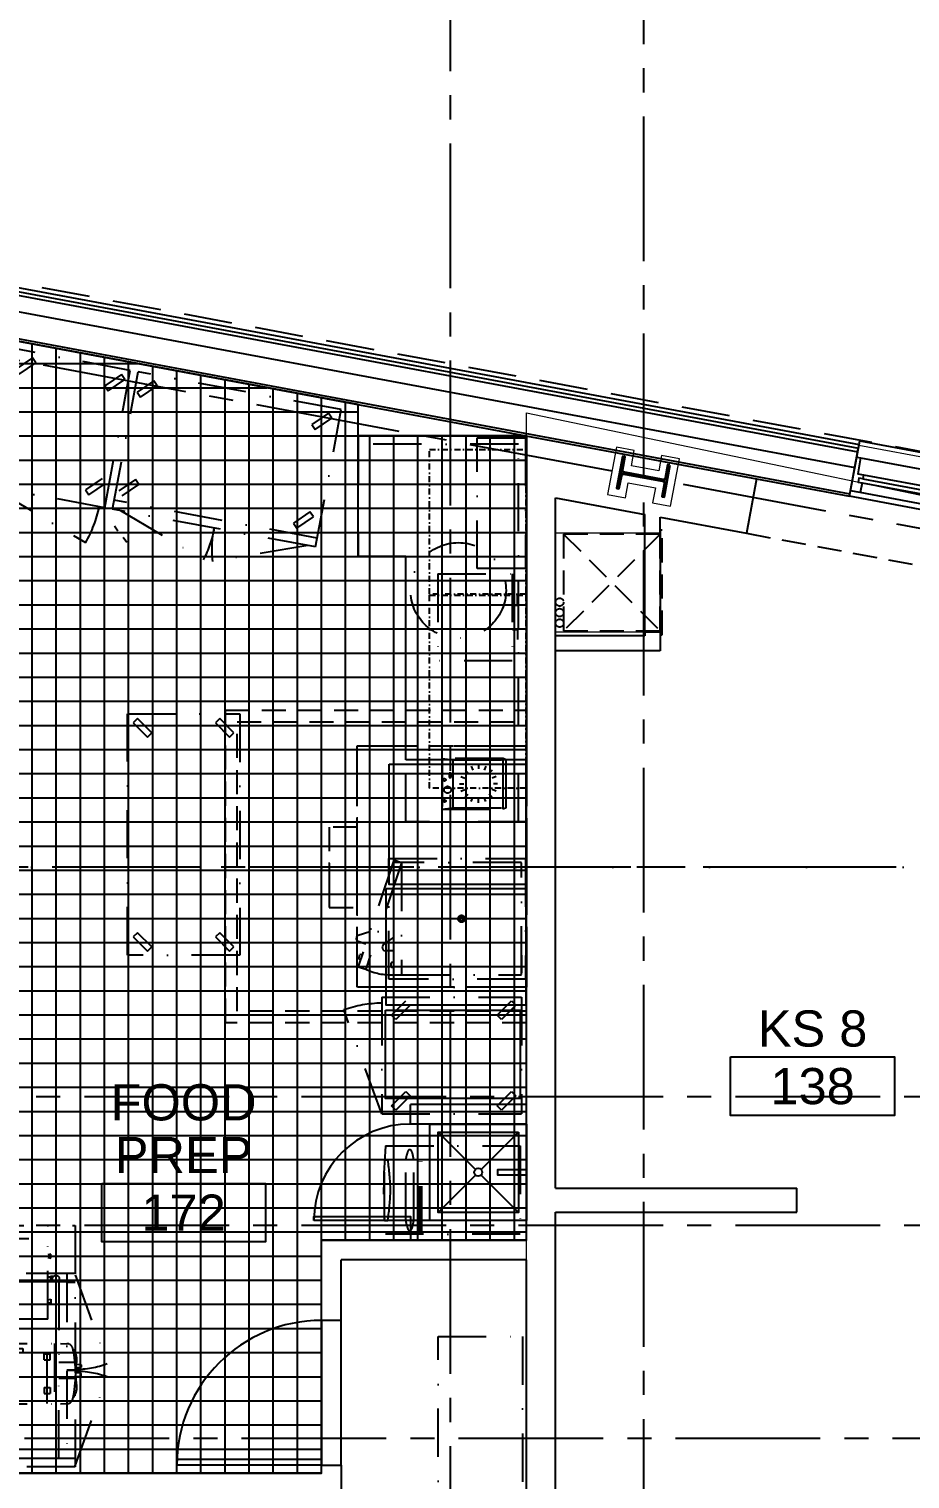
# Model space of a CAD drawing. Header units: inches. Extents: x 5931 to 10048, y 0 to 3185.
# Drawn here: x 8983.1 to 9202.3, y 1521.1 to 1881.8 of the extents above; entities that cross this region are included whole.
import ezdxf
from ezdxf.enums import TextEntityAlignment as Align

# ---------------------------------------------------------------- set-up
doc = ezdxf.new("R2010")
doc.units = ezdxf.units.IN
doc.header["$LTSCALE"] = 48
doc.header["$MEASUREMENT"] = 0
for name, pattern in [('CENTER2', [1.125, 0.75, -0.125, 0.125, -0.125]), ('DASHDOT2', [0.5, 0.25, -0.125, 0, -0.125]), ('HIDDEN', [0.375, 0.25, -0.125]), ('HIDDEN2', [0.1875, 0.125, -0.0625])]:
    doc.linetypes.add(name, pattern=pattern)
for name, color, linetype in [('_0_Objects', 8, 'Continuous'), ('A-Door', 8, 'Continuous'), ('A-Door-Head', 8, 'Continuous'), ('A-Eqpm-NIC', 8, 'DASHDOT2'), ('A-Flor-Case-Full Height', 8, 'Continuous'), ('A-Flor-Ovhd', 8, 'HIDDEN2'), ('A-Flor-Pattern', 8, 'Continuous'), ('A-Flor-Soffit', 8, 'HIDDEN2'), ('A-Glaz', 8, 'Continuous'), ('A-Glaz-Sill', 8, 'Continuous'), ('A-Grid(3-32)', 8, 'CENTER2'), ('A-HVAC', 8, 'HIDDEN2'), ('A-Site-Setback', 8, 'HIDDEN'), ('A-Tag-Rm(3-32)', 8, 'Continuous'), ('A-Wall-Full', 8, 'Continuous'), ('A-Wall-Hatch', 8, 'Continuous'), ('Zoning Envelope', 8, 'DASHDOT2')]:
    doc.layers.add(name, color=color, linetype=linetype)
for name, color, linetype, lineweight in [('A-Detl-Hatch', 8, 'Continuous', 18), ('S-Detl-Hatch', 8, 'Continuous', 18), ('S-Detl-Wide', 8, 'Continuous', 35)]:
    doc.layers.add(name, color=color, linetype=linetype, lineweight=lineweight)
doc.layers.add('G-Anno-Nplt', color=8, linetype='Continuous', lineweight=18, plot=False)
doc.styles.get("Standard").update_dxf_attribs({"font": 'arial.ttf'})

# ---------------------------------------------------------------- blocks, each defined once
blk = doc.blocks.new('EXTERIOR WINDOW 3')
at = {"layer": 'A-Glaz'}
for p, q in [((5693, -8445.75), (5693, -8419.25)), ((5694, -8445.75), (5694, -8419.25)), ((5695, -8474.25), (5695, -8419.25)), ((5693, -8474.25), (5693, -8447.75)), ((5694, -8474.25), (5694, -8447.75))]:
    blk.add_line(p, q, dxfattribs=at)
for points in [[(5693, -8419.25), (5690.5, -8419.25), (5690.5, -8416.75), (5699, -8416.75), (5699, -8417.75), (5695, -8417.75), (5695, -8419.25), (5694, -8419.25), (5694, -8418.25), (5693, -8418.25), (5693, -8419.25)], [(5693, -8474.25), (5690.5, -8474.25), (5690.5, -8476.75), (5699, -8476.75), (5699, -8475.75), (5695, -8475.75), (5695, -8474.25), (5694, -8474.25), (5694, -8475.25), (5693, -8475.25), (5693, -8474.25)]]:
    blk.add_lwpolyline(points, dxfattribs=at)
blk.add_lwpolyline([(5690.5, -8445.75), (5690.5, -8447.75), (5695, -8447.75), (5695, -8445.75)], close=True, dxfattribs=at)
at = {"layer": 'A-Glaz-Sill'}
for p, q in [((5689.12, -8416.75), (5689.12, -8476.75)), ((5699, -8475.75), (5699, -8417.75)), ((5690.5, -8419.25), (5690.5, -8474.25))]:
    blk.add_line(p, q, dxfattribs=at)
blk.add_lwpolyline([(5699, -8476.75), (5703.12, -8476.75), (5703.12, -8416.75), (5699, -8416.75)], dxfattribs=at)
blk = doc.blocks.new('1ST FLOOR CORE & SHELL')
at = {"layer": 'A-Wall-Full'}
for p, q in [((4654.75, -8166.76), (5174.16, -8263.57)), ((4667.87, -8182.55), (5171.75, -8276.47)), ((5171.75, -8276.47), (5173.95, -8264.68))]:
    blk.add_line(p, q, dxfattribs=at)
at = {"layer": 'A-Wall-Hatch'}
for p, q in [((4655.75, -8167.96), (5173.98, -8264.55)), ((4656.62, -8169.01), (5173.82, -8265.41)), ((4660.62, -8173.83), (5173.08, -8269.35)), ((4667.25, -8181.8), (5171.87, -8275.86))]:
    blk.add_line(p, q, dxfattribs=at)
at = {"xscale": -0.9999999999999967, "rotation": 259.4416848288299}
blk.add_blockref('EXTERIOR WINDOW 3', (12462.53, -15422.52), dxfattribs=at)
blk = doc.blocks.new('*U15')
at = {"layer": 'A-Detl-Hatch'}
h = blk.add_hatch(dxfattribs=at)
h.set_pattern_fill('ANSI32', color=256, scale=6, style=0)
h.set_pattern_definition([(45, (0, -5.97), (-1.591, 1.591), []), (45, (1.0607, -5.97), (-1.591, 1.591), [])])
edge = h.paths.add_edge_path()
edge.add_line((4.0025, -11.94), (4.0025, -11.425))
edge.add_line((4.0025, -11.425), (0.7475, -11.425))
edge.add_arc((0.7475, -10.825), 0.6, 180, 270, ccw=False)
edge.add_line((0.1475, -10.825), (0.1475, -1.115))
edge.add_arc((0.7475, -1.115), 0.6, 90, 180, ccw=False)
edge.add_line((0.7475, -0.515), (4.0025, -0.515))
edge.add_line((4.0025, -0.515), (4.0025, 0))
edge.add_line((4.0025, 0), (-4.0025, 0))
edge.add_line((-4.0025, 0), (-4.0025, -0.515))
edge.add_line((-4.0025, -0.515), (-0.7475, -0.515))
edge.add_arc((-0.7475, -1.115), 0.6, 0, 90, ccw=False)
edge.add_line((-0.1475, -1.115), (-0.1475, -10.825))
edge.add_arc((-0.7475, -10.825), 0.6, -90, 0, ccw=False)
edge.add_line((-0.7475, -11.425), (-4.0025, -11.425))
edge.add_line((-4.0025, -11.425), (-4.0025, -11.94))
edge.add_line((-4.0025, -11.94), (4.0025, -11.94))
at = {"linetype": 'ByBlock'}
blk.add_lwpolyline([(4.0025, -11.94), (4.0025, -11.425), (0.7475, -11.425, -0.41421356), (0.1475, -10.825), (0.1475, -1.115, -0.41421356), (0.7475, -0.515), (4.0025, -0.515), (4.0025, 0), (-4.0025, 0), (-4.0025, -0.515), (-0.7475, -0.515, -0.41421356), (-0.1475, -1.115), (-0.1475, -10.825, -0.41421356), (-0.7475, -11.425), (-4.0025, -11.425), (-4.0025, -11.94)], format="xyb", close=True, dxfattribs=at)
blk = doc.blocks.new('W12X40')
at = {"layer": 'S-Detl-Hatch'}
blk.add_lwpolyline([(14080.89, -7310.28), (14080.89, -7305.76), (14077.04, -7305.76), (14077.04, -7298.85), (14080.89, -7298.85), (14080.89, -7294.34), (14068.89, -7294.34), (14068.89, -7298.85), (14072.74, -7298.85), (14072.74, -7305.76), (14068.89, -7305.76), (14068.89, -7310.28)], close=True, dxfattribs=at)
at = {"layer": 'S-Detl-Wide'}
blk.add_blockref('*U15', (14074.89, -7296.34), dxfattribs=at)
blk = doc.blocks.new('1ST FLOOR - STRUCTURAL GRID')
at = {"layer": 'A-Grid(3-32)'}
for p, q in [((5072.5, -9520.75), (5072.5, -7426.01)), ((5120.5, -7426.01), (5120.5, -9520.75)), ((2104.5, -7709.47), (5912.5, -8419.25)), ((5927.38, -8368.75), (2104.5, -8368.75)), ((2119.38, -8425.75), (5912.5, -8425.75)), ((2119.38, -8457.75), (5912.5, -8457.75)), ((2104.5, -8510.75), (5927.38, -8510.75))]:
    blk.add_line(p, q, dxfattribs=at)
at = {"rotation": 79.44166666666703}
blk.add_blockref('W12X40', (-4637.21, -20770.16), dxfattribs=at)
blk = doc.blocks.new('Rm Tag')
blk.add_lwpolyline([(-0.2124, 0.0759), (0.2124, 0.0759), (0.2124, -0.0759), (-0.2124, -0.0759)], close=True)
for p in [(0, 0.2858), (0, 0.1493), (0, 0)]:
    blk.add_attdef('XXX', text='', height=0.0938).set_placement(p, align=Align.MIDDLE_CENTER)
blk = doc.blocks.new('Door 36in')
blk.add_lwpolyline([(0, 36), (1.5, 36), (1.5, 0), (0, 0)], close=True)
blk.add_arc((0, 0), 36, 0, 90)
blk = doc.blocks.new('K-ICE AND BIN')
for p, q in [((-33.5, 11), (0, 11)), ((-25, -11), (-25, 11)), ((-24.5, -11), (-24.5, 11)), ((0, 11), (0, -11)), ((-33.77, -7.53), (-33.75, 7.53)), ((-33.77, 7.53), (-32.94, 7.53)), ((-28.5, -7.6), (-28.5, 7.6)), ((-26.5, -7.6), (-26.5, 7.6)), ((-33.77, -7.53), (-32.94, -7.53)), ((0, -11), (-33.5, -11))]:
    blk.add_line(p, q)
for centre, radius, start, end in [((87.25, 0), 121.25, 174.7949, 185.2051), ((-115.27, -3.63), 83.08, 2.5024, 7.666), ((-19.32, 6.46), 9.25, 159.1183, 172.961), ((-27.5, 9.5), 0.527, 28.7662, 151.2338), ((-35.68, 6.46), 9.25, 7.039, 20.8817), ((-115.27, 3.63), 83.08, 352.334, 357.4976), ((-19.32, -6.46), 9.25, 187.039, 200.8817), ((-27.5, -9.5), 0.527, 208.7662, 331.2338), ((-35.68, -6.46), 9.25, 339.1183, 352.961)]:
    blk.add_arc(centre, radius, start, end)
blk = doc.blocks.new('K- REACH-IN FREEZER')
for p, q in [((-20.62, -31.5), (-14.25, 2.66)), ((14.25, -2.66), (-14.25, 2.66)), ((-10.13, 0.44), (-14.25, -2.39)), ((-9.28, -0.8), (-10.13, 0.44)), ((-14.25, -2.39), (-13.4, -3.62)), ((-13.4, -3.62), (-9.28, -0.8)), ((7.89, -36.82), (14.25, -2.66)), ((12.05, -3.69), (7.92, -6.52)), ((7.92, -6.52), (8.77, -7.76)), ((8.77, -7.76), (12.9, -4.93)), ((12.9, -4.93), (12.05, -3.69)), ((-14.94, -25.41), (-19.07, -28.24)), ((-19.07, -28.24), (-18.22, -29.48)), ((-18.22, -29.48), (-14.1, -26.65)), ((-14.1, -26.65), (-14.94, -25.41)), ((-20.62, -31.5), (3.12, -45.52)), ((7.89, -36.82), (-20.62, -31.5)), ((7.23, -29.54), (3.1, -32.37)), ((3.1, -32.37), (3.95, -33.61)), ((3.95, -33.61), (8.08, -30.78))]:
    blk.add_line(p, q)
blk.add_arc((-22.19, -30.83), 29.26, 329.8546, 348.6968)
blk = doc.blocks.new('K- REACH-IN REFRIG')
for p, q in [((-31.62, -29.45), (-25.25, 4.71)), ((25.25, -4.71), (-25.25, 4.71)), ((-21.39, 2.49), (-25.51, -0.34)), ((-24.66, -1.58), (-20.54, 1.25)), ((-20.54, 1.25), (-21.39, 2.49)), ((-25.51, -0.34), (-24.66, -1.58)), ((22.06, -5.61), (17.93, -8.44)), ((18.78, -9.68), (22.91, -6.85)), ((18.89, -38.87), (25.25, -4.71)), ((22.91, -6.85), (22.06, -5.61)), ((17.93, -8.44), (18.78, -9.68)), ((-25.96, -22.05), (-30.08, -24.88)), ((-29.23, -26.11), (-25.11, -23.29)), ((-25.11, -23.29), (-25.96, -22.05)), ((19.3, -36.66), (-31.21, -27.24)), ((18.89, -38.87), (-31.62, -29.45)), ((-29.65, -29.82), (-8.99, -42.02)), ((17.48, -30.15), (13.36, -32.97)), ((14.21, -34.21), (18.33, -31.38)), ((18.33, -31.38), (17.48, -30.15)), ((13.36, -32.97), (14.21, -34.21)), ((16.92, -38.5), (-6.76, -42.44))]:
    blk.add_line(p, q)
for centre, start, end in [((-32.17, -29.62), 331.863, 350.0233), ((19.34, -39.23), 168.8601, 187.0204)]:
    blk.add_arc(centre, 26.3, start, end)
blk = doc.blocks.new('K-CONV OVEN')
for p, q in [((-31.73, 14.58), (-40.63, -11.89)), ((-29.85, 13.95), (-31.73, 14.58)), ((-29.87, 13.87), (-38.75, -12.56)), ((-31.86, 13.96), (-31.86, -13.92)), ((-29.87, 13.96), (-31.86, 13.96)), ((-29.87, 11.96), (-29.96, 11.96)), ((-29.79, 13.96), (-29.87, 13.87)), ((-29.87, 13.96), (-29.87, 13.87)), ((-29.87, 13.87), (-29.87, -13.87)), ((-0.09, 13.96), (-29.79, 13.96)), ((0, 13.87), (-0.08, 13.96)), ((0, -13.87), (0, 13.87)), ((-40.66, -4.06), (-37.7, -3.14)), ((-38.74, -6.28), (-40.64, -5.64)), ((-34.38, -6.52), (-31.88, -4.71)), ((-40.49, -9.87), (-40.17, -8.91)), ((-40.49, -9.87), (-40.46, -9.95)), ((-40.46, -9.95), (-40.04, -10.14)), ((-40.1, -8.87), (-40.17, -8.91)), ((-39.65, -8.98), (-40.1, -8.87)), ((-31.86, -8.01), (-33.86, -8.01)), ((0, -9.08), (0, -13.49)), ((-40.63, -11.89), (-40.6, -11.94)), ((-40.6, -11.94), (-38.75, -12.56)), ((-38.75, -12.56), (-38.72, -12.48)), ((-32.32, -10.89), (-32.38, -10.95)), ((-32.38, -11.97), (-32.38, -10.95)), ((-32.38, -11.97), (-32.32, -12.02)), ((-31.86, -10.85), (-32.32, -10.89)), ((-32.32, -12.02), (-31.86, -12.07)), ((-31.86, -13.92), (-31.82, -13.96)), ((-31.82, -13.96), (-29.87, -13.96)), ((-29.87, -13.87), (-29.79, -13.96)), ((-29.87, -13.96), (-29.87, -13.87)), ((-29.79, -13.96), (-0.09, -13.96)), ((-0.08, -13.96), (0, -13.87))]:
    blk.add_line(p, q)
at = {"flags": 128}
for points in [[(-40.66, -4.06), (-41.07, -4.44), (-41.13, -5.06), (-40.95, -5.43), (-40.64, -5.64)], [(-34.38, -6.52), (-34.65, -7.01), (-34.51, -7.61), (-34.22, -7.9), (-33.86, -8.01)]]:
    blk.add_lwpolyline(points, dxfattribs=at)
for radius in [0.875, 0.578]:
    blk.add_circle((-14.88, 0), radius)
blk.add_arc((-32.64, 0.33), 14.26, 244.6348, 273.1377)
blk = doc.blocks.new('K-COFFEE')
for p, q in [((6759.88, 1053.65), (6758.83, 1053.65)), ((6758.83, 1053.65), (6758.83, 1052.91)), ((6759.88, 1054.89), (6759.88, 1034.82)), ((6759.88, 1054.89), (6776.59, 1054.89)), ((6776.59, 1034.82), (6776.59, 1054.89)), ((6759.88, 1052.91), (6758.83, 1052.91)), ((6777.32, 1050.94), (6776.59, 1050.77)), ((6776.59, 1050.11), (6777.32, 1049.94)), ((6777.32, 1049.94), (6777.32, 1050.94)), ((6759.44, 1045.62), (6759.44, 1044.08)), ((6759.44, 1045.62), (6759.88, 1045.62)), ((6759.44, 1044.08), (6759.88, 1044.08)), ((6777.24, 1045.27), (6776.59, 1045.27)), ((6776.59, 1044.44), (6777.24, 1044.44)), ((6778, 1045.43), (6777.24, 1045.43)), ((6777.24, 1045.43), (6777.24, 1044.27)), ((6777.24, 1044.27), (6778, 1044.27)), ((6776.59, 1039.59), (6777.32, 1039.76)), ((6777.32, 1038.76), (6776.59, 1038.94)), ((6777.32, 1039.76), (6777.32, 1038.76)), ((6776.59, 1034.82), (6759.88, 1034.82))]:
    blk.add_line(p, q)
blk.add_circle((6778.61, 1044.85), 0.838)
blk = doc.blocks.new('K-JUICE')
for p, q in [((0, 7.49), (0, -7.49)), ((0, 7.48), (20.32, 7.48)), ((17, -7.42), (17, 7.41)), ((18.81, 7.48), (18.81, -7.49)), ((20.32, 7.48), (21.91, 7.45)), ((16.27, 4.95), (17.74, 4.95)), ((16.27, 3.45), (16.27, 4.95)), ((17.74, 3.45), (17.74, 4.95)), ((16.27, 3.45), (17.74, 3.45)), ((19.92, 2.89), (23.94, 2.89)), ((23.94, 0.9), (21.85, 0.9)), ((21.85, 0.84), (23.94, 0.84)), ((23.72, 0.9), (23.82, 0.9)), ((23.82, 0.84), (23.72, 0.84)), ((23.94, 2.35), (25.31, 2.31)), ((25.31, 1.49), (23.94, 1.45)), ((23.94, 1.45), (23.94, 0.22)), ((25.27, 0.19), (23.94, 0.22)), ((25.43, -0.22), (25.42, 0.04)), ((25.46, 2.16), (25.47, 1.9)), ((25.47, 1.9), (25.46, 1.64)), ((16.27, -3.42), (17.74, -3.42)), ((16.27, -3.42), (16.27, -4.92)), ((17.74, -3.42), (17.74, -4.92)), ((19.92, -1.15), (23.94, -1.15)), ((23.94, -0.67), (25.27, -0.63)), ((25.42, -0.48), (25.43, -0.22)), ((16.27, -4.92), (17.74, -4.92)), ((0, -7.49), (20.32, -7.49)), ((20.32, -7.49), (21.91, -7.46))]:
    blk.add_line(p, q)
for points in [[(23.4, 6.24), (23.37, 6.35), (23.33, 6.46), (23.29, 6.56), (23.24, 6.67), (23.17, 6.76), (23.11, 6.86), (23.03, 6.94), (22.95, 7.03), (22.87, 7.1), (22.77, 7.17), (22.68, 7.23), (22.58, 7.29), (22.47, 7.34), (22.36, 7.38), (22.25, 7.41), (22.14, 7.43), (22.03, 7.45), (21.91, 7.45)], [(23.4, -6.25), (23.56, -5.48), (23.7, -4.7), (23.82, -3.93), (23.92, -3.15), (23.99, -2.36), (24.05, -1.58), (24.08, -0.79), (24.09, -0.01), (24.08, 0.78), (24.05, 1.57), (23.99, 2.35), (23.92, 3.14), (23.82, 3.92), (23.7, 4.69), (23.56, 5.47), (23.4, 6.24)], [(23.45, 5.99), (23.72, 5.56), (23.81, 5.41), (23.9, 5.24), (23.97, 5.08), (24.04, 4.91), (24.1, 4.74), (24.16, 4.57), (24.2, 4.39), (24.24, 4.21), (24.27, 4.03), (24.29, 3.85), (24.3, 3.67), (24.31, 3.49), (24.31, 3.31), (24.3, 3.13), (24.07, 0.93)], [(24.28, -2.91), (24.3, -3.09), (24.31, -3.28), (24.31, -3.46), (24.3, -3.64), (24.29, -3.82), (24.27, -4), (24.24, -4.18), (24.2, -4.36), (24.16, -4.53), (24.1, -4.71), (24.04, -4.88), (23.97, -5.05), (23.9, -5.21), (23.81, -5.37), (23.72, -5.53), (23.47, -5.94)], [(24.08, -0.74), (24.21, -2.27), (24.28, -2.91)], [(21.91, -7.46), (22.03, -7.46), (22.14, -7.44), (22.25, -7.42), (22.36, -7.39), (22.47, -7.35), (22.58, -7.3), (22.68, -7.24), (22.77, -7.18), (22.87, -7.11), (22.95, -7.04), (23.03, -6.96), (23.11, -6.87), (23.17, -6.77), (23.24, -6.68), (23.29, -6.57), (23.33, -6.47), (23.37, -6.36), (23.4, -6.25)]]:
    blk.add_lwpolyline(points)
for points in [[(7.99, 6.16), (7.99, -5.81), (1.16, -5.81), (1.16, 6.16)], [(10.94, 6.26), (10.94, 5.2), (9.02, 5.2), (9.02, 6.26)]]:
    blk.add_lwpolyline(points, close=True)
for centre, start, end in [((25.27, 0.03), 2.2026, 88.3317), ((25.31, 2.15), 2.2026, 88.3317), ((25.31, 1.65), 271.6683, 357.7974), ((25.27, -0.48), 271.6683, 357.7974)]:
    blk.add_arc(centre, 0.156, start, end)
blk = doc.blocks.new('K-KEG COOLER')
for p, q in [((0, 30), (24.75, 30)), ((0, -30), (0, 30)), ((24.75, 30), (24.75, -30)), ((24.6, 18.07), (0, 18.07)), ((22.67, 16.03), (1.92, 16.03)), ((1.92, -27.93), (1.92, 16.03)), ((20.73, 16.01), (20.73, -3.94)), ((22.67, 18), (22.67, -30)), ((22.67, 15.93), (24.75, 15.93)), ((24.75, 17.75), (32.78, -4.33)), ((20.73, -27.94), (20.73, -7.99)), ((24.75, -29.74), (32.78, -7.66)), ((22.63, -27.93), (1.92, -27.93)), ((22.67, -27.86), (24.75, -27.86)), ((24.75, -30), (0, -30))]:
    blk.add_line(p, q)
for centre, start, end in [((24.75, 17.75), 270, 290), ((24.75, -29.74), 70, 90)]:
    blk.add_arc(centre, 23.49, start, end)
blk = doc.blocks.new('K-INDUCTION COOKER')
for p, q in [((-6.3, 15.95), (-6.3, 0.75)), ((-6.3, 15.95), (-5.96, 13.2)), ((6.3, 15.95), (-6.3, 15.95)), ((6.3, 15.95), (5.96, 13.2)), ((6.3, 0.75), (6.3, 15.95)), ((-6.3, 13.2), (6.3, 13.2)), ((-5.96, 13.2), (-5.96, 0)), ((-1.83, 11.28), (-1.43, 10.31)), ((-0.02, 11.64), (-0.02, 10.59)), ((1.8, 11.28), (1.39, 10.31)), ((5.96, 13.2), (5.96, 0)), ((-4.39, 8.72), (-3.42, 8.31)), ((-3.37, 10.25), (-2.62, 9.51)), ((3.33, 10.25), (2.59, 9.51)), ((4.36, 8.72), (3.39, 8.31)), ((-4.76, 6.9), (-3.7, 6.9)), ((-4.39, 5.09), (-3.42, 5.49)), ((-3.37, 3.55), (-2.62, 4.3)), ((3.33, 3.55), (2.59, 4.3)), ((4.36, 5.09), (3.39, 5.49)), ((4.72, 6.9), (3.67, 6.9)), ((-6.3, 0.75), (6.3, 0.75)), ((-5.96, 0), (-6.3, 0.75)), ((-5.96, 0), (5.96, 0)), ((-1.83, 2.53), (-1.43, 3.5)), ((-0.02, 2.17), (-0.02, 3.22)), ((1.8, 2.53), (1.39, 3.5)), ((5.96, 0), (6.3, 0.75))]:
    blk.add_line(p, q)
blk.add_lwpolyline([(2.65, 14.19), (1.54, 14.19), (1.54, 13.75), (2.65, 13.75)], close=True)
for centre, radius in [((-4.31, 15.39), 0.316), ((-1.5, 14.61), 0.857), ((0.97, 15.39), 0.316)]:
    blk.add_circle(centre, radius)
blk = doc.blocks.new('K-HIGH MOUNTED WALL SELF')
at = {"ltscale": 0.125}
for p, q in [((0, 0), (48, 0)), ((0, -24), (0, 0)), ((48, 0), (48, -24)), ((48.25, 0), (84.25, 0)), ((48.25, -24), (48.25, 0)), ((84.25, 0), (84.25, -24)), ((48, -24), (0, -24)), ((84.25, -24), (48.25, -24))]:
    blk.add_line(p, q, dxfattribs=at)
blk = doc.blocks.new('K-MICROWAVE')
for p, q in [((-10.81, 0), (-10.81, 18.56, -8.88)), ((10.81, 18.56, -8.88), (-10.81, 18.56, -8.88)), ((10.81, 18.56, -8.88), (10.81, 0)), ((10.81, 0), (-10.81, 0)), ((-3, -1.26, -8.88), (-5.5, -1.26, -8.88)), ((-3, -0.01, -8.88), (-3, -1.26, -8.88)), ((3, -0.01, -8.88), (3, -1.26, -8.88)), ((3, -1.26, -8.88), (5.5, -1.26, -8.88))]:
    blk.add_line(p, q)
blk = doc.blocks.new('K-WORK COUNTER')
for p, q in [((0, 41.875), (-30, 41.875)), ((-30, 30), (-30, 41.875)), ((-2, 2), (-2, 41.875)), ((0, 1.5), (0, 41.875)), ((-96, 30), (-30, 30)), ((-96, 0), (-96, 30)), ((0, 0), (0, 30)), ((-96, 2), (-2, 2)), ((-96, 0), (0, 0))]:
    blk.add_line(p, q)
blk = doc.blocks.new('mopsink')
for p, q in [((6851.29, 858.39), (6842, 867.69)), ((6852.71, 858.39), (6862, 867.69)), ((6842, 847.69), (6851.29, 856.98)), ((6862, 847.69), (6852.71, 856.98))]:
    blk.add_line(p, q)
for points in [[(6864, 869.69), (6864, 845.69), (6840, 845.69), (6840, 869.69)], [(6862, 867.69), (6862, 847.69), (6842, 847.69), (6842, 867.69)], [(6864, 858.41), (6864, 856.97), (6856.88, 856.97), (6856.88, 858.41)]]:
    blk.add_lwpolyline(points, close=True)
blk.add_circle((6852, 857.69), 1)
blk = doc.blocks.new('alt layout if mop sink required')
for p, q in [((-28.88, -171.14), (-28.88, -166.27)), ((0, -166.27), (-28.88, -166.27)), ((-24, -171.14), (-28.88, -171.14)), ((-24, -195.14), (-28.88, -195.14)), ((-28.88, -195.14), (-28.88, -200.02)), ((0, -200.02), (-28.88, -200.02))]:
    blk.add_line(p, q)
for points in [[(-30, -80.59), (-30, -30), (-41.88, -30), (-41.88, 0), (0, 0), (0, -80.59)], [(-34.12, -81.59), (-0.12, -81.59), (-0.12, -111.59), (-34.12, -111.59)], [(-34.87, -112.59), (-0.12, -112.59), (-0.12, -141.59), (-34.87, -141.59)], [(-35.03, -142.81), (-1.53, -142.81), (-1.53, -164.81), (-35.03, -164.81)]]:
    blk.add_lwpolyline(points, close=True)
at = {"xscale": 0.6666666666666666, "yscale": 0.6666666666666666, "zscale": 0.6666666666666666, "rotation": 90}
blk.add_blockref('Door 36in', (-28.88, -195.14), dxfattribs=at)
blk.add_blockref('mopsink', (-6864, -1040.83))
blk = doc.blocks.new('k-moble table')
at = {"ltscale": 0.5}
for p, q in [((4.52, -1.47), (0.99, -5.01)), ((2.05, -6.07), (5.58, -2.53)), ((5.58, -2.53), (4.52, -1.47)), ((57.77, -1.47), (54.23, -5.01)), ((55.29, -6.07), (58.83, -2.53)), ((58.83, -2.53), (57.77, -1.47)), ((0.99, -5.01), (2.05, -6.07)), ((54.23, -5.01), (55.29, -6.07)), ((4.52, -21.93), (0.99, -25.46)), ((2.05, -26.52), (5.58, -22.99)), ((5.58, -22.99), (4.52, -21.93)), ((57.77, -21.93), (54.23, -25.46)), ((55.29, -26.52), (58.83, -22.99)), ((58.83, -22.99), (57.77, -21.93)), ((0.99, -25.46), (2.05, -26.52)), ((54.23, -25.46), (55.29, -26.52))]:
    blk.add_line(p, q, dxfattribs=at)
blk.add_lwpolyline([(0, 0), (60, 0), (60, -28), (0, -28)], close=True)
blk = doc.blocks.new('A$C539E4316')
blk.add_blockref('k-moble table', (0, 0))
blk = doc.blocks.new('HVAC UNIT NICHE')
at = {"layer": 'A-Door-Head'}
blk.add_lwpolyline([(4, 0), (28.5, 0), (28.5, -3.75), (4, -3.75)], close=True, dxfattribs=at)
at = {"layer": 'A-HVAC'}
for p, q in [((4.25, 0), (28.25, -24)), ((4.25, -24), (28.25, 0))]:
    blk.add_line(p, q, dxfattribs=at)
for points in [[(3.25, 0), (29.25, 0), (29.25, 0.5), (3.25, 0.5)], [(4.25, -24), (28.25, -24), (28.25, 0), (4.25, 0)]]:
    blk.add_lwpolyline(points, close=True, dxfattribs=at)
for centre in [(21.13, -25), (23.75, -25), (26.36, -25)]:
    blk.add_circle(centre, 1, dxfattribs=at)
at = {"layer": 'A-Wall-Full'}
for p, q in [((4, 0), (0, 0)), ((4, -3.75), (4, 0)), ((28.5, 0), (33.25, 0)), ((28.5, -3.75), (28.5, 0)), ((33.25, 0), (33.25, -26)), ((4, -3.75), (0, -3.75)), ((28.5, -3.75), (29.5, -3.75)), ((29.5, -3.75), (29.5, -26))]:
    blk.add_line(p, q, dxfattribs=at)
at = {"layer": 'G-Anno-Nplt'}
blk.add_lwpolyline([(4, 0), (4, -26), (28.5, -26), (28.5, 0)], close=True, dxfattribs=at)
blk = doc.blocks.new('King Studio 8')
at = {"layer": 'A-Flor-Soffit'}
blk.add_line((78.22, 307.07), (186, 286.98), dxfattribs=at)
at = {"layer": 'A-Wall-Full'}
for p, q in [((80.74, 320.59), (78.22, 307.07)), ((30.75, 315.92), (53, 311.77)), ((30.75, 144.2), (30.75, 315.92)), ((53, 311.07), (53, 311.77)), ((56.75, 311.07), (78.22, 307.07)), ((30.75, 144.2), (90.75, 144.2)), ((90.75, 138.2), (90.75, 144.2)), ((30.75, 13.2), (30.75, 138.2)), ((30.75, 138.2), (90.75, 138.2))]:
    blk.add_line(p, q, dxfattribs=at)
at = {"layer": 'G-Anno-Nplt'}
for p, q in [((23.5, 336.99), (280.62, 283.33)), ((23.5, 4.62), (23.5, 336.99))]:
    blk.add_line(p, q, dxfattribs=at)
blk.add_lwpolyline([(106.24, 328.93), (103.88, 316.28), (162.86, 305.28), (165.22, 317.94), (106.24, 328.93)], dxfattribs=at)
at = {"rotation": 270}
blk.add_blockref('HVAC UNIT NICHE', (56.75, 311.07), dxfattribs=at)
blk = doc.blocks.new('floor pattern 1st floor')
at = {"layer": 'A-Flor-Pattern'}
h = blk.add_hatch(dxfattribs=at)
h.set_pattern_fill('NET', color=256, scale=48)
h.set_pattern_definition([(0, (3055.871, 1522.5323), (0, 6), []), (90, (3055.871, 1522.5323), (-6, 4e-16), [])])
edge = h.paths.add_edge_path(flags=16)
edge.add_line((2941.38, 1786.77), (2941.38, 1786.58))
edge.add_line((2941.38, 1786.58), (2941.39, 1786.58))
edge.add_arc((2943.38, 1786.77), 2, 185.4647, 270)
edge.add_line((2943.38, 1784.77), (2963.38, 1784.77))
edge.add_arc((2963.38, 1786.77), 2, 270, 360)
edge.add_line((2965.38, 1786.77), (2965.38, 1804.77))
edge.add_line((2965.38, 1804.77), (2965.38, 1805.77))
edge.add_line((2965.38, 1805.77), (2941.38, 1805.77))
edge.add_line((2941.38, 1805.77), (2941.38, 1805.58))
edge.add_line((2941.38, 1805.58), (2941.38, 1804.77))
edge.add_line((2941.38, 1804.77), (2941.38, 1786.77))
h.paths.add_polyline_path([(2968.2, 1582.5), (2968.2, 1522.53), (3055.87, 1522.53), (3055.87, 1580.5), (3106.87, 1580.5), (3106.87, 1780.52), (3065, 1780.52), (3065, 1788.32), (2971.38, 1805.77), (2935.38, 1805.77), (2935.38, 1582.5)])
blk.add_lwpolyline([(2968.2, 1522.53), (3055.87, 1522.53), (3055.87, 1580.5), (3106.87, 1580.5), (3106.87, 1780.52), (3065, 1780.52), (3065, 1788.32), (2971.38, 1805.77), (2935.38, 1805.77)], dxfattribs=at)

msp = doc.modelspace()

# ---------------------------------------------------------------- linework, layer by layer
at = {"layer": 'A-Door-Head'}
msp.add_lwpolyline([(9055.87, 1524.53), (9060.75, 1524.53), (9060.75, 1560.53), (9055.87, 1560.53)], close=True, dxfattribs=at)
at = {"layer": 'A-Eqpm-NIC'}
for p, q in [((9005.2, 1756.83), (9004.36, 1758.06)), ((9006.55, 1755.37), (9007.4, 1754.13))]:
    msp.add_line(p, q, dxfattribs=at)
for points in [[(9094.62, 1747.53), (9094.62, 1780.06), (9106.62, 1780.06), (9106.62, 1747.53)], [(9106.87, 1643.44), (9064.75, 1643.44), (9064.75, 1703.44), (9106.87, 1703.44)], [(9106.62, 1645.44), (9072.62, 1645.44), (9072.62, 1675.44), (9106.62, 1675.44)], [(9084.87, 1556.52), (9105.87, 1556.52), (9105.87, 1502.52), (9084.87, 1502.52)]]:
    msp.add_lwpolyline(points, close=True, dxfattribs=at)
at = {"layer": 'A-Eqpm-NIC', "ltscale": 0.5}
msp.add_lwpolyline([(9064.75, 1663.26), (9064.75, 1683.26), (9057.75, 1683.26), (9057.75, 1663.26)], close=True, dxfattribs=at)
at = {"layer": 'A-Eqpm-NIC'}
msp.add_circle((9089.92, 1742.11), 11.88, dxfattribs=at)
at = {"layer": 'A-Flor-Ovhd'}
for points in [[(9106.87, 1643.44), (9064.75, 1643.44), (9064.75, 1703.44), (9106.87, 1703.44)], [(9064.75, 1663.26), (9064.75, 1683.26), (9057.75, 1683.26), (9057.75, 1663.26)]]:
    msp.add_lwpolyline(points, close=True, dxfattribs=at)
at = {"layer": 'A-Flor-Soffit'}
for points in [[(9106.87, 1634.57), (9032, 1634.57), (9032, 1712.32), (9106.87, 1712.32)], [(9106.87, 1637.44), (9034.87, 1637.44), (9034.87, 1709.44), (9106.87, 1709.44)]]:
    msp.add_lwpolyline(points, dxfattribs=at)
at = {"layer": 'A-Site-Setback'}
msp.add_lwpolyline([(6332, 2312.2), (9607.78, 1701.62, 0.002374), (9740, 1677.63), (9740, 869.26), (9096, 869.26)], format="xyb", dxfattribs=at)
at = {"layer": 'A-Wall-Full'}
for p, q in [((9065, 1780.52), (9065, 1788.32)), ((9106.87, 1780.52), (9065, 1780.52)), ((9106.87, 1580.5), (9106.87, 1780.52)), ((9055.87, 1560.53), (9055.87, 1580.5)), ((9106.87, 1580.5), (9055.87, 1580.5)), ((9106.87, 1575.62), (9060.75, 1575.62)), ((9060.75, 1560.53), (9060.75, 1575.62)), ((9106.87, 1462.46), (9106.87, 1575.62)), ((9060.75, 1560.53), (9055.87, 1560.53)), ((9055.87, 1522.53), (8968.2, 1522.53)), ((9055.87, 1524.53), (9060.75, 1524.53)), ((9055.87, 1522.53), (9055.87, 1524.53)), ((9060.75, 1524.53), (9060.75, 1462.46))]:
    msp.add_line(p, q, dxfattribs=at)
at = {"layer": 'Defpoints'}
for p, q in [((9106.87, 1609.37), (9082.87, 1609.37)), ((9106.87, 1585.37), (9082.87, 1585.37))]:
    msp.add_line(p, q, dxfattribs=at)
at = {"layer": 'Zoning Envelope'}
msp.add_lwpolyline([(9965.74, 1673.26), (6860, 1673.26, 0.000426), (6726.65, 1673.14, 0.001551), (6120, 1670.34, 0.001255)], format="xyb", dxfattribs=at)
msp.add_lwpolyline([(9965.74, 1673.26), (6860, 1673.26, 0.000426), (6726.65, 1673.14, 0.001551), (6120, 1670.34, 0.001255)], format="xyb", dxfattribs=at)
msp.add_lwpolyline([(9965.74, 1673.26), (6860, 1673.26, 0.000426), (6726.65, 1673.14, 0.001551), (6120, 1670.34, 0.001255)], format="xyb", dxfattribs=at)
msp.add_lwpolyline([(9965.74, 1673.26), (6860, 1673.26, 0.000426), (6726.65, 1673.14, 0.001551), (6120, 1670.34, 0.001255)], format="xyb", dxfattribs=at)

# ---------------------------------------------------------------- block references
at = {"layer": '_0_Objects', "linetype": 'HIDDEN'}
msp.add_blockref('1ST FLOOR - STRUCTURAL GRID', (4015.5, 10042.01), dxfattribs=at)
at = {"layer": '_0_Objects'}
for name, p in [('1ST FLOOR CORE & SHELL', (4015.5, 10042.01)), ('King Studio 8', (9083.38, 1449.26))]:
    msp.add_blockref(name, p, dxfattribs=at)
at = {"layer": 'A-Door', "rotation": 90}
msp.add_blockref('Door 36in', (9055.87, 1524.53), dxfattribs=at)
at = {"layer": 'A-Eqpm-NIC'}
for name, p in [('K- REACH-IN FREEZER', (8994.05, 1799.51)), ('K- REACH-IN REFRIG', (9035.52, 1791.78)), ('K-CONV OVEN', (9105.62, 1660.44)), ('K-ICE AND BIN', (9105.34, 1592.95)), ('K-KEG COOLER', (8969.79, 1554.13)), ('K-COFFEE', (2211.18, 526.06)), ('K-JUICE', (8970.61, 1547.29))]:
    msp.add_blockref(name, p, dxfattribs=at)
at = {"layer": 'A-Eqpm-NIC', "rotation": 90}
for name, p in [('K-WORK COUNTER', (9106.87, 1780.52)), ('K-HIGH MOUNTED WALL SELF', (9082.75, 1692.9)), ('K-MICROWAVE', (9103.36, 1735.42, 8.88)), ('A$C539E4316', (9007.56, 1651.39)), ('K-INDUCTION COOKER', (9101.87, 1694.03))]:
    msp.add_blockref(name, p, dxfattribs=at)
at = {"layer": 'A-Eqpm-NIC', "xscale": -0.9999999999999956, "rotation": 259.4416666666677}
msp.add_blockref('K- REACH-IN FREEZER', (9105.62, 1626.44), dxfattribs=at)
at = {"layer": 'A-Flor-Case-Full Height'}
msp.add_blockref('floor pattern 1st floor', (6000, 0), dxfattribs=at)
at = {"layer": 'A-Tag-Rm(3-32)'}
ref = msp.add_blockref('Rm Tag', (9178.09, 1618.82), dxfattribs=dict(at, xscale=96, yscale=96, zscale=96))
ref.add_attrib('XXX', 'KS 8', dxfattribs={"layer": '0', "height": 9}).set_placement((9178.09, 1633.15), align=Align.MIDDLE_CENTER)
ref.add_attrib('XXX', '138', dxfattribs={"layer": '0', "height": 9}).set_placement((9178.09, 1618.82), align=Align.MIDDLE_CENTER)
ref = msp.add_blockref('Rm Tag', (9021.56, 1587.34), dxfattribs=dict(at, xscale=96, yscale=96, zscale=96))
ref.add_attrib('XXX', 'FOOD', dxfattribs={"layer": '0', "height": 9}).set_placement((9021.56, 1614.78), align=Align.MIDDLE_CENTER)
ref.add_attrib('XXX', 'PREP', dxfattribs={"layer": '0', "height": 9}).set_placement((9021.56, 1601.67), align=Align.MIDDLE_CENTER)
ref.add_attrib('XXX', '172', dxfattribs={"layer": '0', "height": 9}).set_placement((9021.56, 1587.34), align=Align.MIDDLE_CENTER)
at = {"layer": 'Defpoints'}
msp.add_blockref('alt layout if mop sink required', (9106.87, 1780.52), dxfattribs=at)

doc.saveas('drawing.dxf')
